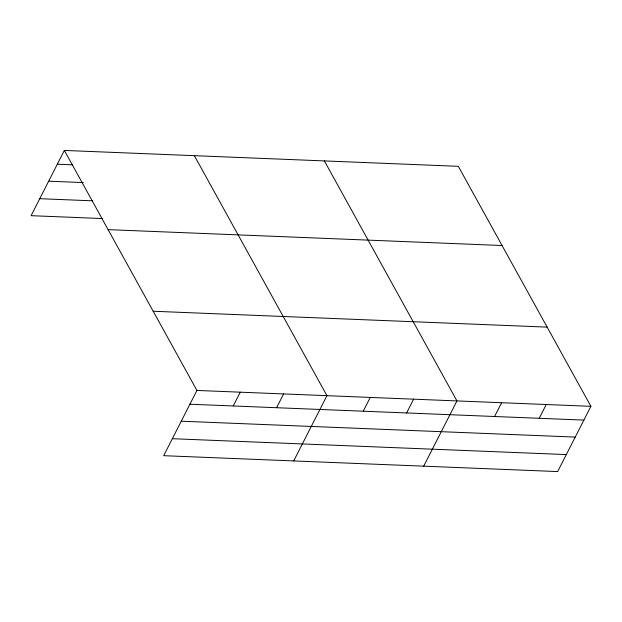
<?xml version="1.0" encoding="UTF-8"?>
<svg xmlns="http://www.w3.org/2000/svg" width="622" height="622" viewBox="0 0 622 622"><rect width="100%" height="100%" fill="white"/><g stroke="black" fill="none" stroke-linecap="round" stroke-linejoin="round"><path stroke-width="0.93" d="M64.346 150.431L196.933 390.437L163.687 455.685L557.654 471.569L590.9 406.322L458.313 166.315L64.346 150.431L31.1 215.678L102.366 218.547M233.25 405.964L240.271 392.187M276.588 407.713L283.609 393.936M293.701 460.925L326.947 395.678L194.352 155.671M363.256 411.204L370.277 397.427M406.594 412.954L413.614 399.176M423.706 466.166L456.952 400.926L324.365 160.911M494.583 416.499L501.604 402.722M539.227 418.303L546.248 404.525M57.325 164.208L72.735 164.83M48.672 181.196L83.34 182.588M39.754 198.69L92.717 200.828M108.096 229.635L502.063 245.519M153.183 311.241L547.142 327.118M196.933 390.437L590.9 406.322M189.912 404.222L583.879 420.099M181.259 421.203L575.226 437.087M172.341 438.704L566.308 454.581"/></g></svg>
